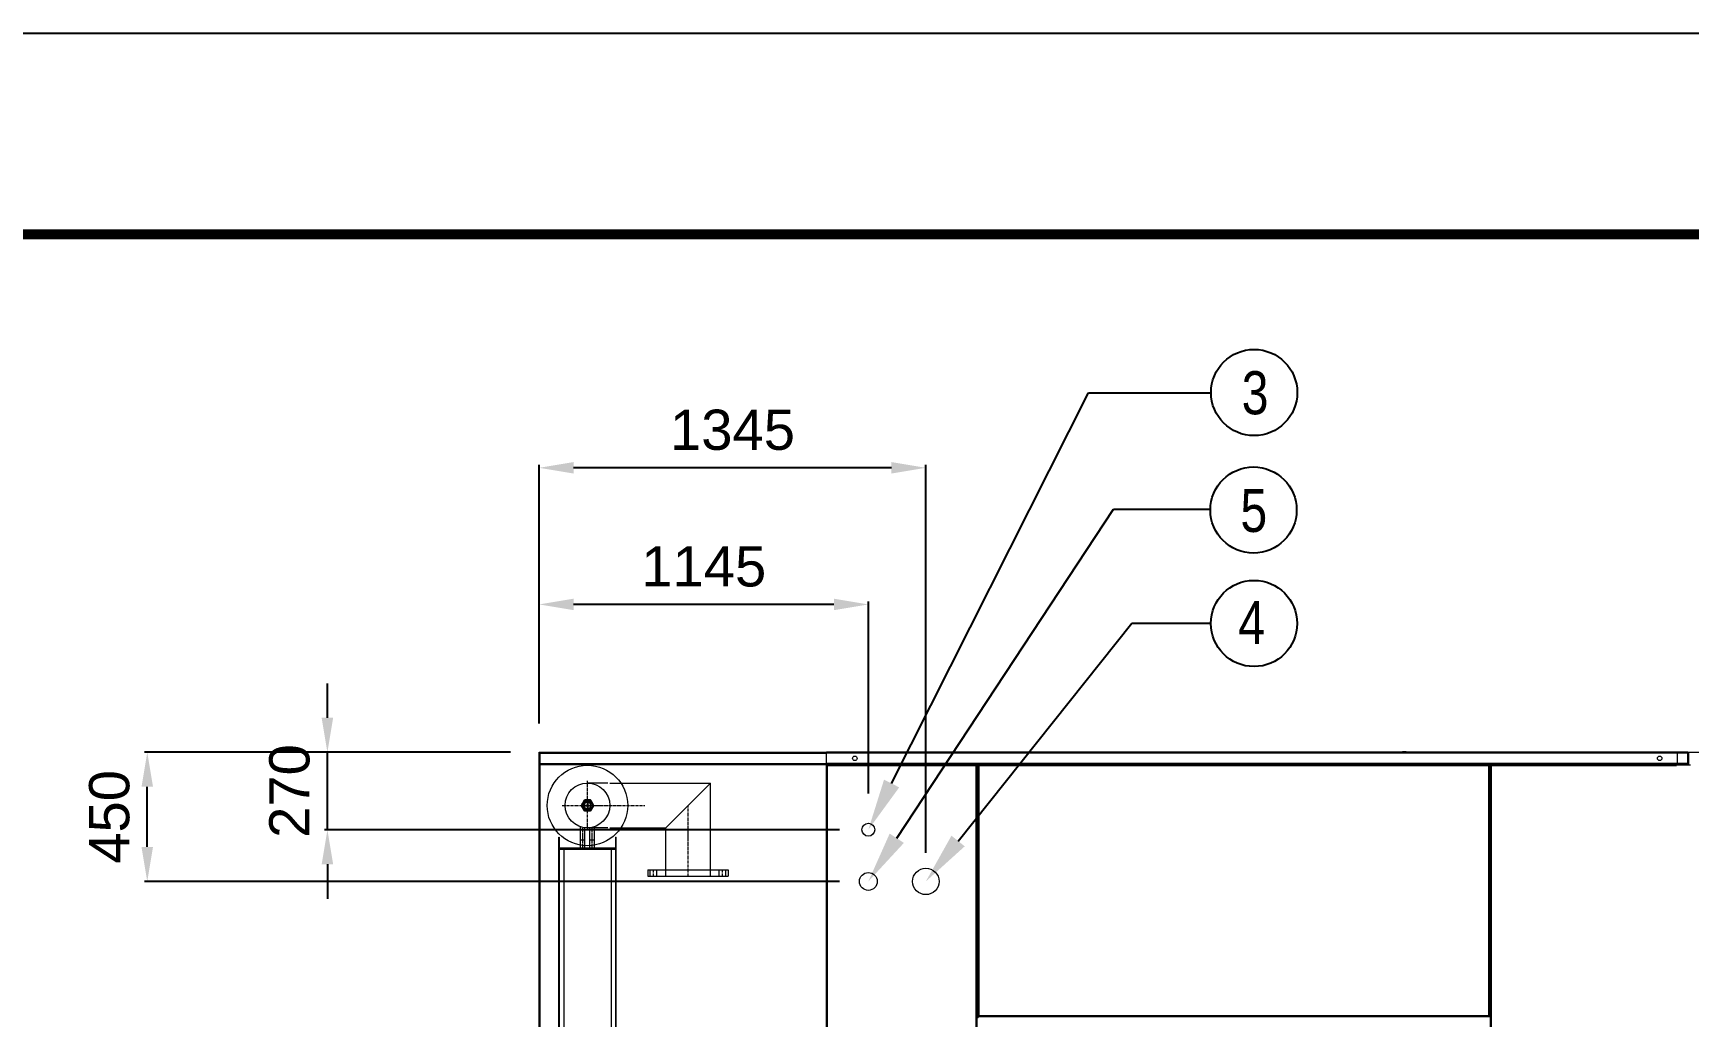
# Model space of a CAD drawing. Header units: millimetres. Extents: x -17070 to 48083, y -291348 to 45670.
# Drawn here: x 26015 to 31776, y 42245 to 45670 of the extents above; entities that cross this region are included whole.
import ezdxf
from ezdxf import colors
from ezdxf.entities.mleader import LeaderData, LeaderLine
from ezdxf.enums import TextEntityAlignment as Align
from ezdxf.math import Vec2, Vec3

# ---------------------------------------------------------------- set-up
doc = ezdxf.new("R2010")
doc.units = ezdxf.units.MM
doc.linetypes.add('CENTER', pattern=[2, 1.25, -0.25, 0.25, -0.25])
doc.linetypes.add('HIDDEN', pattern=[0.375, 0.25, -0.125])
for name, color, linetype in [('냉각탑_dim', 1, 'Continuous'), ('냉각탑_form', 1, 'Continuous'), ('냉각탑_text', 3, 'Continuous')]:
    doc.layers.add(name, color=color, linetype=linetype)
doc.styles.get("Standard").update_dxf_attribs({"font": 'arial.ttf'})
doc.dimstyles.new('1.40', dxfattribs={"dimscale": 20, "dimtxt": 1.5, "dimasz": 1, "dimexe": 0.5, "dimexo": 0.5, "dimgap": 0.5, "dimtad": 1, "dimdec": 0, "dimzin": 0, "dimdsep": 46, "dimtxsty": 'Standard', "dimcen": 0, "dimclrd": 2, "dimclre": 2, "dimclrt": 3, "dimadec": 0, "dimazin": 0, "dimtfac": 1, "dimtdec": 0, "dimtmove": 0, "dimatfit": 0, "dimfxl": 1, "dimtolj": 1, "dimtzin": 0, "dimlwd": -1, "dimlwe": -1, "dimarcsym": 0})

# ---------------------------------------------------------------- blocks, each defined once
blk = doc.blocks.new('*D539')
at = {"color": 2, "transparency": 16777216}
for p, q in [((27776, 43266.4), (27776, 43691.1)), ((28801.2, 43681.1), (27896, 43681.1)), ((28921.2, 43022.9), (28921.2, 43691.1))]:
    blk.add_line(p, q, dxfattribs=at)
for points in [[(27896, 43701.1), (27896, 43661.1), (27776, 43681.1)], [(28801.2, 43701.1), (28801.2, 43661.1), (28921.2, 43681.1)]]:
    blk.add_solid(points, dxfattribs=at)
at = {"layer": 'Defpoints', "color": 0, "transparency": 16777216}
for p in [(27776, 43681.1), (27776, 43166.4), (28921.2, 42922.9)]:
    blk.add_point(p, dxfattribs=at)
at = {"color": 3, "lineweight": 5, "transparency": 16777216, "insert": (28348.6, 43812.6), "char_height": 140, "attachment_point": 5}
blk.add_mtext('\\A1;1145', dxfattribs=at)
blk = doc.blocks.new('*D547')
at = {"color": 2, "transparency": 16777216}
for p, q in [((27776, 43266.4), (27776, 44166.6)), ((29001.2, 44156.6), (27896, 44156.6)), ((29121.2, 42816.9), (29121.2, 44166.6))]:
    blk.add_line(p, q, dxfattribs=at)
for points in [[(27896, 44176.6), (27896, 44136.6), (27776, 44156.6)], [(29001.2, 44176.6), (29001.2, 44136.6), (29121.2, 44156.6)]]:
    blk.add_solid(points, dxfattribs=at)
at = {"layer": 'Defpoints', "color": 0, "transparency": 16777216}
for p in [(27776, 44156.6), (27776, 43166.4), (29121.2, 42716.9)]:
    blk.add_point(p, dxfattribs=at)
at = {"color": 3, "lineweight": 5, "transparency": 16777216, "insert": (28448.6, 44288.2), "char_height": 140, "attachment_point": 5}
blk.add_mtext('\\A1;1345', dxfattribs=at)
blk = doc.blocks.new('*D548')
at = {"color": 2, "transparency": 16777216}
for p, q in [((27039.3, 43286.4), (27039.3, 43406.4)), ((27676, 43166.4), (27029.3, 43166.4)), ((27039.3, 42896.9), (27039.3, 43166.4)), ((28821.2, 42896.9), (27029.3, 42896.9)), ((27039.3, 42776.9), (27039.3, 42656.9))]:
    blk.add_line(p, q, dxfattribs=at)
for points in [[(27019.3, 43286.4), (27059.3, 43286.4), (27039.3, 43166.4)], [(27019.3, 42776.9), (27059.3, 42776.9), (27039.3, 42896.9)]]:
    blk.add_solid(points, dxfattribs=at)
at = {"layer": 'Defpoints', "color": 0, "transparency": 16777216}
for p in [(27039.3, 43166.4), (27776, 43166.4), (28921.2, 42896.9)]:
    blk.add_point(p, dxfattribs=at)
at = {"color": 3, "lineweight": 5, "transparency": 16777216, "insert": (26907.8, 43031.6), "char_height": 140, "attachment_point": 5, "rotation": 90}
blk.add_mtext('\\A1;270', dxfattribs=at)
blk = doc.blocks.new('*D549')
at = {"color": 2, "transparency": 16777216}
for p, q in [((27676, 43166.4), (26402.6, 43166.4)), ((26412.6, 42836.9), (26412.6, 43046.4)), ((28821.2, 42716.9), (26402.6, 42716.9))]:
    blk.add_line(p, q, dxfattribs=at)
for points in [[(26392.6, 43046.4), (26432.6, 43046.4), (26412.6, 43166.4)], [(26392.6, 42836.9), (26432.6, 42836.9), (26412.6, 42716.9)]]:
    blk.add_solid(points, dxfattribs=at)
at = {"layer": 'Defpoints', "color": 0, "transparency": 16777216}
for p in [(26412.6, 43166.4), (27776, 43166.4), (28921.2, 42716.9)]:
    blk.add_point(p, dxfattribs=at)
at = {"color": 3, "lineweight": 5, "transparency": 16777216, "insert": (26281.1, 42941.6), "char_height": 140, "attachment_point": 5, "rotation": 90}
blk.add_mtext('\\A1;450', dxfattribs=at)
blk = doc.blocks.new('A$C019E714B')
at = {"color": 1, "linetype": 'CENTER', "ltscale": 0.5}
for p, q in [((0, 20.8), (36, 20.8)), ((18, 0), (18, 41.6))]:
    blk.add_line(p, q, dxfattribs=at)
at = {"ltscale": 0.5}
blk.add_lwpolyline([(0, 10.4), (18, 0), (36, 10.4), (36, 31.2), (18, 41.6), (0, 31.2)], close=True, dxfattribs=at)
for radius in [18, 13]:
    blk.add_circle((18, 20.8), radius, dxfattribs=at)
blk = doc.blocks.new('4')
at = {"lineweight": 20}
for p, q in [((27776, 39566.4), (27776, 43166.4)), ((27776, 43166.4), (28776, 43166.4)), ((27779, 39566.4), (27779, 43166.4)), ((27779, 43163.4), (28776, 43163.4)), ((28776, 39566.4), (28776, 43166.4)), ((31772.5, 43166.4), (34174.7, 43166.4)), ((27779, 43127.4), (28776, 43127.4)), ((27779, 43124.4), (28776, 43124.4))]:
    blk.add_line(p, q, dxfattribs=at)
at = {"color": 7, "lineweight": 20}
for p, q in [((31772.5, 43166.4), (28776, 43166.4)), ((31772.5, 43163), (28776, 43163)), ((31772.5, 43127.8), (28776, 43127.8)), ((31770.8, 43124.4), (28777.6, 43124.4)), ((28779, 39613.8), (28779, 43119)), ((29296.2, 39613.8), (29296.2, 43119)), ((29299.6, 39612.1), (29299.6, 43120.7)), ((31080.2, 43122.4), (29305, 43122.4)), ((31080.2, 43119), (29305, 43119)), ((31085.6, 39612.1), (31085.6, 43120.7)), ((31089, 39613.8), (31089, 43119)), ((31080.2, 42248.8), (29305, 42248.8)), ((31080.2, 42245.4), (29305, 42245.4))]:
    blk.add_line(p, q, dxfattribs=at)
at = {"color": 7, "lineweight": 20, "ltscale": 0.005083}
for p, q in [((30760.3, 43168), (30772.5, 43168)), ((30791.8, 43168), (30779.6, 43168))]:
    blk.add_line(p, q, dxfattribs=at)
at = {"color": 7, "lineweight": 20, "ltscale": 0.001417}
for p, q in [((31734.9, 43163), (31734.9, 43166.4)), ((31772.5, 43163), (31772.5, 43166.4)), ((29301.6, 43119), (29305, 43119)), ((29305, 43119), (29305, 43122.4)), ((31080.2, 43119), (31080.2, 43122.4)), ((31083.6, 43119), (31080.2, 43119)), ((29301.6, 42248.8), (29305, 42248.8)), ((29305, 42248.8), (29305, 42245.4)), ((31083.6, 42248.8), (31080.2, 42248.8)), ((31080.2, 42248.8), (31080.2, 42245.4))]:
    blk.add_line(p, q, dxfattribs=at)
at = {"color": 7, "lineweight": 20, "ltscale": 0.014667}
for p, q in [((31734.9, 43163), (31734.9, 43127.8)), ((31772.5, 43127.8), (31772.5, 43163))]:
    blk.add_line(p, q, dxfattribs=at)
at = {"color": 7, "lineweight": 20, "ltscale": 0.000708333}
blk.add_line((31774.2, 43164.4), (31772.5, 43164.4), dxfattribs=at)
at = {"color": 7, "lineweight": 20, "ltscale": 0.00030251}
blk.add_line((31772.9, 43165.7), (31772.9, 43166.4), dxfattribs=at)
at = {"color": 7, "lineweight": 20, "ltscale": 0.000333335}
blk.add_line((31774.2, 43165.2), (31774.2, 43164.4), dxfattribs=at)
at = {"color": 7, "lineweight": 20, "ltscale": 0.01525}
blk.add_line((31774.2, 43164.4), (31774.2, 43127.8), dxfattribs=at)
at = {"color": 7, "lineweight": 20, "ltscale": 0.000562932}
for p, q in [((28776, 43120.7), (28776.9, 43120.7)), ((29298.2, 43120.7), (29299.6, 43120.7)), ((31085.6, 43120.7), (31086.9, 43120.7))]:
    blk.add_line(p, q, dxfattribs=at)
at = {"color": 7, "lineweight": 20, "ltscale": 0.23175}
blk.add_line((29296.2, 43119), (28776, 43119), dxfattribs=at)
at = {"color": 7, "lineweight": 20, "ltscale": 0.000502197}
for p, q in [((28778.2, 43120.7), (28776.9, 43120.7)), ((29297, 43120.7), (29298.2, 43120.7)), ((31088.2, 43120.7), (31086.9, 43120.7))]:
    blk.add_line(p, q, dxfattribs=at)
at = {"color": 7, "lineweight": 20, "ltscale": 0.000414929}
for p, q in [((28777.6, 43122.4), (28777.6, 43121.4)), ((29297.6, 43122.4), (29297.6, 43121.4)), ((31087.6, 43122.4), (31087.6, 43121.4))]:
    blk.add_line(p, q, dxfattribs=at)
at = {"color": 7, "lineweight": 20, "ltscale": 0.000375}
for p, q in [((28778.5, 43122.4), (28777.6, 43122.4)), ((28822.7, 43122.4), (28821.8, 43122.4)), ((29296.7, 43122.4), (29297.6, 43122.4)), ((29816.9, 43122.4), (29817.8, 43122.4)), ((31083.6, 43119.5), (31083.6, 43120.4)), ((31088.5, 43122.4), (31087.6, 43122.4)), ((31334.7, 43122.4), (31333.8, 43122.4)), ((31728.9, 43122.4), (31729.8, 43122.4)), ((31733.7, 43122.4), (31734.6, 43122.4)), ((31083.6, 42248.3), (31083.6, 42247.4))]:
    blk.add_line(p, q, dxfattribs=at)
at = {"color": 7, "lineweight": 20, "ltscale": 0.232167}
blk.add_line((29296.7, 43122.4), (28777.6, 43122.4), dxfattribs=at)
at = {"color": 7, "lineweight": 20, "ltscale": 0.000293404}
for p, q in [((28777.6, 43120.7), (28777.6, 43121.4)), ((29297.6, 43120.7), (29297.6, 43121.4)), ((31087.6, 43120.7), (31087.6, 43121.4))]:
    blk.add_line(p, q, dxfattribs=at)
at = {"color": 7, "lineweight": 20, "ltscale": 0.000333333}
for p, q in [((28778.8, 43122.4), (28778, 43122.4)), ((28860.2, 43122.4), (28859.3, 43122.4)), ((29004.9, 43122.4), (29004.1, 43122.4)), ((29054, 43122.4), (29054.8, 43122.4)), ((29135.3, 43122.4), (29136.2, 43122.4)), ((29280.1, 43122.4), (29280.9, 43122.4))]:
    blk.add_line(p, q, dxfattribs=at)
at = {"color": 7, "lineweight": 20, "ltscale": 0.010333}
blk.add_line((29243.6, 43124.4), (29268.4, 43124.4), dxfattribs=at)
at = {"color": 7, "lineweight": 20, "ltscale": 0.000833346}
for p, q in [((29268.4, 43124.4), (29268.4, 43122.4)), ((31268.4, 43124.4), (31268.4, 43122.4))]:
    blk.add_line(p, q, dxfattribs=at)
at = {"color": 7, "lineweight": 20, "ltscale": 0.000625002}
blk.add_line((29296.7, 43122.4), (29298.2, 43122.4), dxfattribs=at)
at = {"color": 7, "lineweight": 20, "ltscale": 0.001542}
blk.add_line((29298.2, 43122.4), (29301.9, 43122.4), dxfattribs=at)
at = {"color": 7, "lineweight": 20, "ltscale": 0.000708346}
blk.add_line((29298.2, 43122.4), (29298.2, 43120.7), dxfattribs=at)
at = {"color": 7, "lineweight": 20, "ltscale": 0.000547135}
blk.add_line((29300.9, 43120.7), (29299.6, 43120.7), dxfattribs=at)
at = {"color": 7, "lineweight": 20, "ltscale": 0.000414935}
for p, q in [((29300.6, 43121.4), (29299.9, 43120.7)), ((31773.2, 43125.4), (31772.5, 43126.1)), ((29300.6, 42608.4), (29299.9, 42609.1)), ((29300.6, 42604.4), (29299.9, 42603.7))]:
    blk.add_line(p, q, dxfattribs=at)
at = {"color": 7, "lineweight": 20, "ltscale": 0.000249753}
blk.add_line((29301.3, 43120.4), (29301.9, 43120.4), dxfattribs=at)
at = {"color": 7, "lineweight": 20, "ltscale": 0.000833333}
for p, q in [((29303.6, 43119.5), (29301.6, 43119.5)), ((29301.9, 43120.4), (29301.9, 43122.4)), ((31080.2, 43120.4), (31080.2, 43122.4)), ((31081.6, 43119.5), (31083.6, 43119.5)), ((31083.3, 43120.4), (31083.3, 43122.4)), ((29303.6, 42248.3), (29301.6, 42248.3)), ((29301.9, 42247.4), (29301.9, 42245.4)), ((31080.2, 42247.4), (31080.2, 42245.4)), ((31081.6, 42248.3), (31083.6, 42248.3)), ((31083.3, 42247.4), (31083.3, 42245.4))]:
    blk.add_line(p, q, dxfattribs=at)
at = {"color": 7, "lineweight": 20, "ltscale": 0.000208333}
for p, q in [((29301.6, 43119.5), (29301.6, 43119)), ((29303.6, 43119.5), (29303.6, 43119)), ((31081.6, 43119), (31081.6, 43119.5)), ((31083.6, 43119), (31083.6, 43119.5)), ((29301.6, 42248.8), (29301.6, 42248.3)), ((29303.6, 42248.8), (29303.6, 42248.3)), ((31081.6, 42248.3), (31081.6, 42248.8)), ((31083.6, 42248.3), (31083.6, 42248.8))]:
    blk.add_line(p, q, dxfattribs=at)
at = {"color": 7, "lineweight": 20, "ltscale": 0.362583}
for p, q in [((29301.6, 43119), (29301.6, 42248.8)), ((29305, 43119), (29305, 42248.8)), ((31080.2, 42248.8), (31080.2, 43119)), ((31083.6, 42248.8), (31083.6, 43119))]:
    blk.add_line(p, q, dxfattribs=at)
at = {"color": 7, "lineweight": 20, "ltscale": 0.001292}
for p, q in [((29301.9, 43122.4), (29305, 43122.4)), ((29301.9, 43120.4), (29305, 43120.4)), ((31083.3, 43122.4), (31080.2, 43122.4)), ((31083.3, 43120.4), (31080.2, 43120.4)), ((29301.9, 42247.4), (29305, 42247.4)), ((29301.9, 42245.4), (29305, 42245.4)), ((31083.3, 42247.4), (31080.2, 42247.4)), ((31083.3, 42245.4), (31080.2, 42245.4))]:
    blk.add_line(p, q, dxfattribs=at)
at = {"color": 7, "lineweight": 20, "ltscale": 0.000583333}
for p, q in [((29305, 43119.5), (29303.6, 43119.5)), ((31080.2, 43119.5), (31081.6, 43119.5)), ((31773.8, 43122.4), (31772.4, 43122.4)), ((29305, 42248.3), (29303.6, 42248.3)), ((31080.2, 42248.3), (31081.6, 42248.3))]:
    blk.add_line(p, q, dxfattribs=at)
at = {"color": 7, "lineweight": 20, "ltscale": 0.000128159}
for p, q in [((29305, 43122.1), (29305, 43122.4)), ((29305, 42245.7), (29305, 42245.4))]:
    blk.add_line(p, q, dxfattribs=at)
at = {"color": 7, "lineweight": 20, "ltscale": 0.00075}
for p, q in [((29338.8, 43122.4), (29337, 43122.4)), ((29404.8, 43122.4), (29406.6, 43122.4)), ((29872.8, 43122.4), (29871, 43122.4)), ((30014.8, 43122.4), (30016.6, 43122.4)), ((30177.8, 43122.4), (30176, 43122.4)), ((30319.8, 43122.4), (30321.6, 43122.4)), ((30787.8, 43122.4), (30786, 43122.4)), ((30853.8, 43122.4), (30855.6, 43122.4))]:
    blk.add_line(p, q, dxfattribs=at)
at = {"color": 7, "lineweight": 20, "ltscale": 0.000374988}
for p, q in [((29823.9, 43122.4), (29823, 43122.4)), ((30453.1, 43122.4), (30454, 43122.4)), ((30460.9, 43122.4), (30460, 43122.4)), ((31090.1, 43122.4), (31091, 43122.4)), ((31097.9, 43122.4), (31097, 43122.4)), ((31727.1, 43122.4), (31728, 43122.4))]:
    blk.add_line(p, q, dxfattribs=at)
at = {"color": 7, "lineweight": 20, "ltscale": 0.000208344}
blk.add_line((31080.2, 43119.5), (31080.2, 43119), dxfattribs=at)
at = {"color": 7, "lineweight": 20, "ltscale": 0.002167}
blk.add_line((31083.3, 43122.4), (31088.5, 43122.4), dxfattribs=at)
at = {"color": 7, "lineweight": 20, "ltscale": 0.000124937}
for p, q in [((31083.6, 43120.4), (31083.3, 43120.4)), ((31083.6, 42247.4), (31083.3, 42247.4))]:
    blk.add_line(p, q, dxfattribs=at)
at = {"color": 7, "lineweight": 20, "ltscale": 0.000833328}
blk.add_line((31083.6, 43119), (31085.6, 43119), dxfattribs=at)
at = {"color": 7, "lineweight": 20, "ltscale": 0.00083334}
blk.add_line((31085.6, 43092.4), (31083.6, 43092.4), dxfattribs=at)
at = {"color": 7, "lineweight": 20, "ltscale": 0.268833}
blk.add_line((31733.7, 43122.4), (31088.5, 43122.4), dxfattribs=at)
at = {"color": 7, "lineweight": 20, "ltscale": 0.268417}
blk.add_line((31733.2, 43119), (31089, 43119), dxfattribs=at)
at = {"color": 7, "lineweight": 20, "ltscale": 0.008667}
blk.add_line((31247.6, 43124.4), (31268.4, 43124.4), dxfattribs=at)
at = {"color": 7, "lineweight": 20, "ltscale": 0.000162417}
blk.add_line((31734.1, 43122.4), (31733.7, 43122.4), dxfattribs=at)
at = {"color": 7, "lineweight": 20, "ltscale": 0.004227}
blk.add_line((31734.1, 43122.4), (31744.2, 43122.4), dxfattribs=at)
at = {"color": 7, "lineweight": 20, "ltscale": 0.001131}
for p, q in [((31734.9, 43125.1), (31734.9, 43127.8)), ((31772.5, 43127.8), (31772.5, 43125.1))]:
    blk.add_line(p, q, dxfattribs=at)
at = {"color": 7, "lineweight": 20, "ltscale": 0.011728}
blk.add_line((31744.2, 43122.4), (31772.4, 43122.4), dxfattribs=at)
at = {"color": 7, "lineweight": 20, "ltscale": 0.015372}
blk.add_line((31744.2, 43122.4), (31781.1, 43122.4), dxfattribs=at)
at = {"color": 7, "lineweight": 20, "ltscale": 0.000902586}
blk.add_line((31773, 43124.4), (31770.8, 43124.4), dxfattribs=at)
at = {"color": 7, "lineweight": 20, "ltscale": 0.000708334}
blk.add_line((31774.2, 43127.8), (31772.5, 43127.8), dxfattribs=at)
at = {"color": 7, "lineweight": 20, "ltscale": 2.22761e-05}
blk.add_line((31774.1, 43127.2), (31774.2, 43127.2), dxfattribs=at)
at = {"color": 7, "lineweight": 20, "ltscale": 2.22174e-05}
blk.add_line((31774.1, 43127.2), (31774.2, 43127.2), dxfattribs=at)
at = {"color": 7, "lineweight": 20, "ltscale": 0.000249929}
blk.add_line((31774.2, 43127.8), (31774.2, 43127.2), dxfattribs=at)
at = {"color": 7, "lineweight": 20, "ltscale": 0.000824955}
blk.add_line((31774.2, 43127.2), (31774.2, 43125.2), dxfattribs=at)
at = {"color": 7, "lineweight": 20, "ltscale": 0.000364732}
blk.add_line((31774.7, 43125), (31774.2, 43125.7), dxfattribs=at)
at = {"color": 1, "linetype": 'CENTER', "lineweight": 20, "ltscale": 7.5}
for p, q in [((27943.9, 42895.7), (27943.9, 43067.1)), ((27856, 42981.4), (28143.9, 42981.4)), ((28293.9, 42735.4), (28293.9, 42981.4)), ((27927.4, 42833.4), (27927.4, 42905.4)), ((27960.4, 42833.4), (27960.4, 42905.4)), ((28173.9, 42735.4), (28173.9, 42757.4)), ((28413.9, 42735.4), (28413.9, 42757.4))]:
    blk.add_line(p, q, dxfattribs=at)
at = {"lineweight": 20, "ltscale": 7.5}
for p, q in [((27947.9, 43059.4), (27943.9, 43059.2)), ((28015.3, 43059.4), (27943.9, 43059.4)), ((28021.7, 43059.2), (28371.7, 43059.2)), ((28371.7, 43059.2), (28216.1, 42903.6)), ((28371.7, 42735.4), (28371.7, 43059.2)), ((27843.9, 42871.4), (27845.9, 42871.4)), ((27843.9, 39871.4), (27843.9, 42871.4)), ((27845.9, 42871.4), (27845.9, 42833.4)), ((27919.4, 42833.4), (27919.4, 42907.6)), ((27919.4, 42861.4), (27935.4, 42861.4)), ((27935.4, 42833.4), (27935.4, 42904.1)), ((27947.9, 42903.4), (27943.9, 42903.6)), ((28015.3, 42903.4), (27943.9, 42903.4)), ((27952.4, 42833.4), (27952.4, 42904.1)), ((27952.4, 42861.4), (27968.4, 42861.4)), ((27968.4, 42833.4), (27968.4, 42907.6)), ((28021.7, 42903.6), (28216.1, 42903.6)), ((28041.9, 42871.4), (28043.9, 42871.4)), ((28041.9, 42871.4), (28041.9, 42833.4)), ((28043.9, 39871.4), (28043.9, 42871.4)), ((28216.1, 42735.4), (28216.1, 42903.6)), ((27843.9, 42831.4), (28043.9, 42831.4)), ((27843.9, 42829.4), (28043.9, 42829.4)), ((27845.9, 42833.4), (28041.9, 42833.4)), ((27861.9, 42829.4), (27861.9, 39909.4)), ((28025.9, 42829.4), (28025.9, 39909.4)), ((28153.9, 42757.4), (28433.9, 42757.4)), ((28153.9, 42757.4), (28153.9, 42735.4)), ((28161.9, 42735.4), (28161.9, 42757.4)), ((28185.9, 42735.4), (28185.9, 42757.4)), ((28401.9, 42735.4), (28401.9, 42757.4)), ((28425.9, 42735.4), (28425.9, 42757.4)), ((28433.9, 42757.4), (28433.9, 42735.4)), ((28153.9, 42735.4), (28433.9, 42735.4))]:
    blk.add_line(p, q, dxfattribs=at)
at = {"color": 6, "linetype": 'HIDDEN', "lineweight": 20, "ltscale": 7.5}
for p, q in [((27845.9, 42829.4), (27845.9, 39909.4)), ((28041.9, 42829.4), (28041.9, 39909.4))]:
    blk.add_line(p, q, dxfattribs=at)
at = {"color": 7, "lineweight": 20, "ltscale": 0.000547189}
for p, q in [((29300.9, 42609.1), (29299.6, 42609.1)), ((29300.9, 42603.7), (29299.6, 42603.7))]:
    blk.add_line(p, q, dxfattribs=at)
at = {"color": 7, "lineweight": 20, "ltscale": 0.003042}
blk.add_line((29301.6, 42241), (29301.6, 42248.3), dxfattribs=at)
at = {"color": 7, "lineweight": 20, "ltscale": 0.000208322}
blk.add_line((31080.2, 42248.8), (31080.2, 42248.3), dxfattribs=at)
at = {"color": 7, "lineweight": 20}
for centre in [(28874.2, 43145.4), (31674.2, 43145.4)]:
    blk.add_circle(centre, 8, dxfattribs=at)
at = {"lineweight": 20, "ltscale": 7.5}
for radius in [140, 77.8]:
    blk.add_circle((27943.9, 42981.4), radius, dxfattribs=at)
at = {"lineweight": 5}
blk.add_circle((28921.2, 42896.9), 22.5, dxfattribs=at)
at = {"color": 0, "lineweight": 20}
for centre, radius in [((28921.2, 42716.9), 31), ((29121.2, 42716.9), 46)]:
    blk.add_circle(centre, radius, dxfattribs=at)
at = {"color": 7, "lineweight": 20}
for centre, radius, start, end in [((30772.5, 43165.2), 2.8, 89.62908, 90), ((30779.6, 43165.2), 2.8, 90, 90.37092), ((31770.8, 43163), 3.4, 89.79383, 90), ((31770.8, 43163), 3.4, 24.31549, 60.00002), ((31772.4, 43163), 3.4, 65.85098, 81.54348), ((31773, 43165.2), 1.2, 0, 89.43341), ((31773, 43165.2), 2.8, 0, 25.3756), ((28814.4, 43119), 3.4, 89.77921, 90), ((29243.6, 43119.2), 5.2, 90, 142.02054), ((29298.2, 43119), 3.4, 0.24046, 90), ((29305, 43119), 3.4, 155.68512, 171.54425), ((29305, 43119), 1.4, 90.46587, 159.07517), ((29305, 43119), 3.4, 90, 90.29895), ((29824.4, 43119), 3.4, 90, 90.23591), ((29859.6, 43119), 3.4, 89.7633, 90), ((30417.4, 43119), 3.4, 90, 90.23511), ((30452.6, 43119), 3.4, 89.76409, 90), ((30461.4, 43119), 3.4, 90, 90.23591), ((30496.6, 43119), 3.4, 89.7633, 90), ((31054.4, 43119), 3.4, 90, 90.23511), ((31103.3, 43101.9), 28.8, 139.91948, 142.22318), ((31089.6, 43119), 3.4, 89.76409, 90), ((31098.4, 43119), 3.4, 90, 90.23591), ((31133.6, 43119), 3.4, 89.7633, 90), ((31243.6, 43119.2), 5.2, 90, 142.02054), ((31691.4, 43119), 3.4, 90, 90.23511), ((31726.6, 43119), 3.4, 89.76409, 90), ((31737.2, 43119), 3.4, 90, 91.05253), ((31770.8, 43127.8), 3.4, 270, 0), ((31772.4, 43119), 3.4, 89.72281, 90), ((31773, 43127.2), 2.8, 270, 0), ((31772.4, 43127.8), 3.4, 359.01692, 0), ((29298.2, 42610.8), 3.4, 294.3152, 359.75954), ((29298.2, 42602), 3.4, 0.24044, 65.6848), ((31103.3, 42265.9), 28.8, 217.77682, 220.08052)]:
    blk.add_arc(centre, radius, start, end, dxfattribs=at)
for centre, major_axis, ratio, start_param, end_param in [((28778.6, 43119), (0, 3.4), 0.294975, 6.283185, 6.290852), ((29490.7, 43119), (0, -3.4), 0.996195, 3.129521, 3.141593), ((29604.1, 43119), (0, -3.4), 0.996195, 3.127309, 3.141593), ((30864.7, 43119), (0, 3.4), 0.996195, 6.283185, 6.303633), ((31022.5, 43119), (0, 3.4), 0.996195, 6.283185, 6.298721), ((31028.6, 43119), (0, 3.4), 0.996195, 0, 0.015531), ((31136.1, 43119), (0, 3.4), 0.996195, 6.283185, 6.298063), ((31288, 43119.6), (0, -2.8), 0.258819, 3.141593, 3.145461), ((31738.4, 43119), (0, -3.4), 0.766044, 3.141593, 3.159738)]:
    blk.add_ellipse(centre, major_axis=major_axis, ratio=ratio, start_param=start_param, end_param=end_param, dxfattribs=at)
for points in [[(28776, 43125), (28776.3, 43124.8), (28776.6, 43124.6), (28776.9, 43124.5), (28777.3, 43124.4), (28777.6, 43124.4)], [(28776.9, 43120.7), (28777.3, 43120.4), (28777.7, 43120), (28778.1, 43119.7), (28778.6, 43119.3), (28779, 43119)], [(28777.6, 43121.4), (28777.9, 43121), (28778.2, 43120.6), (28778.4, 43120), (28778.7, 43119.5), (28779, 43119)], [(29297.6, 43121.4), (29297.3, 43121), (29297, 43120.6), (29296.7, 43120), (29296.5, 43119.5), (29296.2, 43119)], [(29298.2, 43120.7), (29297.9, 43120.4), (29297.5, 43120), (29297.1, 43119.7), (29296.6, 43119.3), (29296.2, 43119)], [(29300.9, 43120.7), (29301.2, 43120.4), (29301.4, 43120), (29301.5, 43119.7), (29301.6, 43119.3), (29301.6, 43119)], [(31082.6, 43120.4), (31082.4, 43120.2), (31082.1, 43120), (31081.8, 43119.9), (31081.5, 43119.7), (31081.1, 43119.5)], [(31086.9, 43120.7), (31087.3, 43120.4), (31087.7, 43120), (31088.1, 43119.7), (31088.6, 43119.3), (31089, 43119)], [(31087.6, 43121.4), (31087.9, 43121), (31088.2, 43120.6), (31088.4, 43120), (31088.7, 43119.5), (31089, 43119)], [(31734.9, 43125.1), (31734.6, 43124.8), (31734.2, 43124.6), (31733.9, 43124.5), (31733.5, 43124.4), (31733.2, 43124.4)], [(31772.5, 43125.1), (31772.1, 43124.8), (31771.8, 43124.6), (31771.5, 43124.5), (31771.1, 43124.4), (31770.8, 43124.4)], [(31774.2, 43125.2), (31773.9, 43124.9), (31773.7, 43124.7), (31773.5, 43124.5), (31773.2, 43124.4), (31773, 43124.4)], [(29300.9, 42609.1), (29301.2, 42609.4), (29301.4, 42609.8), (29301.5, 42610.1), (29301.6, 42610.5), (29301.6, 42610.8)], [(29300.9, 42603.7), (29301.2, 42603.4), (29301.4, 42603), (29301.5, 42602.7), (29301.6, 42602.3), (29301.6, 42602)], [(31082.6, 42247.4), (31082.4, 42247.6), (31082.1, 42247.8), (31081.8, 42248), (31081.5, 42248.1), (31081.1, 42248.3)]]:
    blk.add_open_spline(points, degree=5, dxfattribs=at)
at = {"lineweight": 20, "ltscale": 7.5, "rotation": 270}
blk.add_blockref('A$C019E714B', (27923.1, 42999.4), dxfattribs=at)

msp = doc.modelspace()

# ---------------------------------------------------------------- linework, layer by layer
at = {"layer": 'Defpoints'}
msp.add_lwpolyline([(18676.2, 45669.8), (48083.4, 45669.8), (48083.4, 24874.7), (18676.2, 24874.7)], close=True, dxfattribs=at)
at = {"layer": '냉각탑_dim', "linetype": 'ByBlock', "lineweight": -3}
for centre in [(30263.3, 44418.7), (30261.1, 44009.6), (30262.9, 43614.9)]:
    msp.add_circle(centre, 150, dxfattribs=at)
at = {"layer": '냉각탑_form', "const_width": 35}
msp.add_lwpolyline([(19376.3, 44969.6), (19376.3, 25574.9), (47383.2, 25574.9), (47383.2, 44969.6)], close=True, dxfattribs=at)

# ---------------------------------------------------------------- block references
msp.add_blockref('4', (0, 0))

# ---------------------------------------------------------------- texts
at = {"layer": '냉각탑_text', "width": 0.8}
for s, p in [('3', (30266.7, 44417.9)), ('5', (30262.2, 44008.4)), ('4', (30254.6, 43618.3))]:
    msp.add_text(s, height=150, dxfattribs=at).set_placement(p, align=Align.MIDDLE_CENTER)

# ---------------------------------------------------------------- dimensions: what is measured, and where the dimension line sits
at = {"lineweight": 5}
for base, p1, picture, middle in [((27776, 44156.6), (29121.2, 42716.9), '*D547', (28448.6, 44288.2)), ((27776, 43681.1), (28921.2, 42922.9), '*D539', (28348.6, 43812.6))]:
    dim = msp.add_linear_dim(base=base, p1=p1, p2=(27776, 43166.4), dimstyle='1.40', override={"dimtxt": 7, "dimasz": 6, "dimexo": 5, "dimgap": 3}, dxfattribs=at)
    dim.commit()
    dim.dimension.update_dxf_attribs({"geometry": picture, "text_midpoint": middle})
dim = msp.add_linear_dim(base=(27039.2865, 43166.4039), p1=(28921.1753, 42896.8933), p2=(27775.9776, 43166.4039), angle=90, dimstyle='1.40', override={"dimtxt": 7, "dimasz": 6, "dimexo": 5, "dimgap": 3}, dxfattribs=at)
dim.commit()
dim.dimension.update_dxf_attribs({"geometry": '*D548', "text_midpoint": (27039.2865, 43031.6486), "dimtype": 160})
dim = msp.add_linear_dim(base=(26412.5954, 43166.4039), p1=(28921.1753, 42716.8933), p2=(27775.9776, 43166.4039), angle=90, dimstyle='1.40', override={"dimtxt": 7, "dimasz": 6, "dimexo": 5, "dimgap": 3}, dxfattribs=at)
dim.commit()
dim.dimension.update_dxf_attribs({"geometry": '*D549', "text_midpoint": (26281.1152, 42941.6486)})

# ---------------------------------------------------------------- leaders
at = {"layer": '냉각탑_dim', "lineweight": -3}
ml = msp.add_multileader_mtext('Standard', dxfattribs=at)
ml.set_content('')
ml.set_leader_properties(color=256)
ml.build(insert=Vec2(0, 0))
ml.multileader.update_dxf_attribs({"text_right_attachment_type": 6, "dogleg_length": 5, "arrow_head_size": 180, "scale": 30})
ctx = ml.context
ctx.base_point, ctx.scale, ctx.char_height, ctx.arrow_head_size, ctx.landing_gap_size, ctx.plane_origin = Vec3(30113.3, 44418.2), 30, 7.18, 180, 3.59, Vec3(29062.8, 44594.3)
ctx.right_attachment = 6
notes = []
notes.append((ctx, [(0, (1, 1, 0), (29687.4, 44418.2), (1, 0), 425.9, [(0, [(28921.2, 42896.9)], 0, [])])]))
ctx.mtext, ml.multileader.dxf.content_type = None, 0
ml = msp.add_multileader_mtext('Standard', dxfattribs=at)
ml.set_content('')
ml.set_leader_properties(color=256)
ml.build(insert=Vec2(0, 0))
ml.multileader.update_dxf_attribs({"text_right_attachment_type": 6, "dogleg_length": 5, "arrow_head_size": 180, "scale": 30})
ctx = ml.context
ctx.base_point, ctx.scale, ctx.char_height, ctx.arrow_head_size, ctx.landing_gap_size, ctx.plane_origin = Vec3(30111.1, 44012.7), 30, 7.18, 180, 3.59, Vec3(30094.2, 44276.2)
ctx.right_attachment = 6
notes.append((ctx, [(0, (1, 1, 0), (29773.7, 44012.7), (1, 0), 337.4, [(0, [(28921.2, 42716.9)], 0, [])])]))
ctx.mtext, ml.multileader.dxf.content_type = None, 0
ml = msp.add_multileader_mtext('Standard', dxfattribs=at)
ml.set_content('')
ml.set_leader_properties(color=256)
ml.build(insert=Vec2(0, 0))
ml.multileader.update_dxf_attribs({"text_right_attachment_type": 6, "dogleg_length": 5, "arrow_head_size": 180, "scale": 30})
ctx = ml.context
ctx.base_point, ctx.scale, ctx.char_height, ctx.arrow_head_size, ctx.landing_gap_size, ctx.plane_origin = Vec3(30112.9, 43615.7), 30, 7.18, 180, 3.59, Vec3(30035.6, 44015.7)
ctx.right_attachment = 6
notes.append((ctx, [(0, (1, 1, 0), (29838, 43615.7), (1, 0), 274.9, [(0, [(29121.2, 42716.9)], 0, [])])]))
ctx.mtext, ml.multileader.dxf.content_type = None, 0
for ctx, leaders in notes:
    for number, flags, end, landing, length, lines in leaders:
        leader = LeaderData()
        leader.index, (leader.has_last_leader_line, leader.has_dogleg_vector, leader.attachment_direction) = number, flags
        leader.last_leader_point, leader.dogleg_vector, leader.dogleg_length = Vec3(end), Vec3(landing), length
        for number, points, colour, breaks in lines:
            line = LeaderLine()
            line.index, line.vertices, line.color, line.breaks = number, Vec3.list(points), colors.encode_raw_color(colour), breaks
            leader.lines.append(line)
        ctx.leaders.append(leader)

doc.saveas('drawing.dxf')
